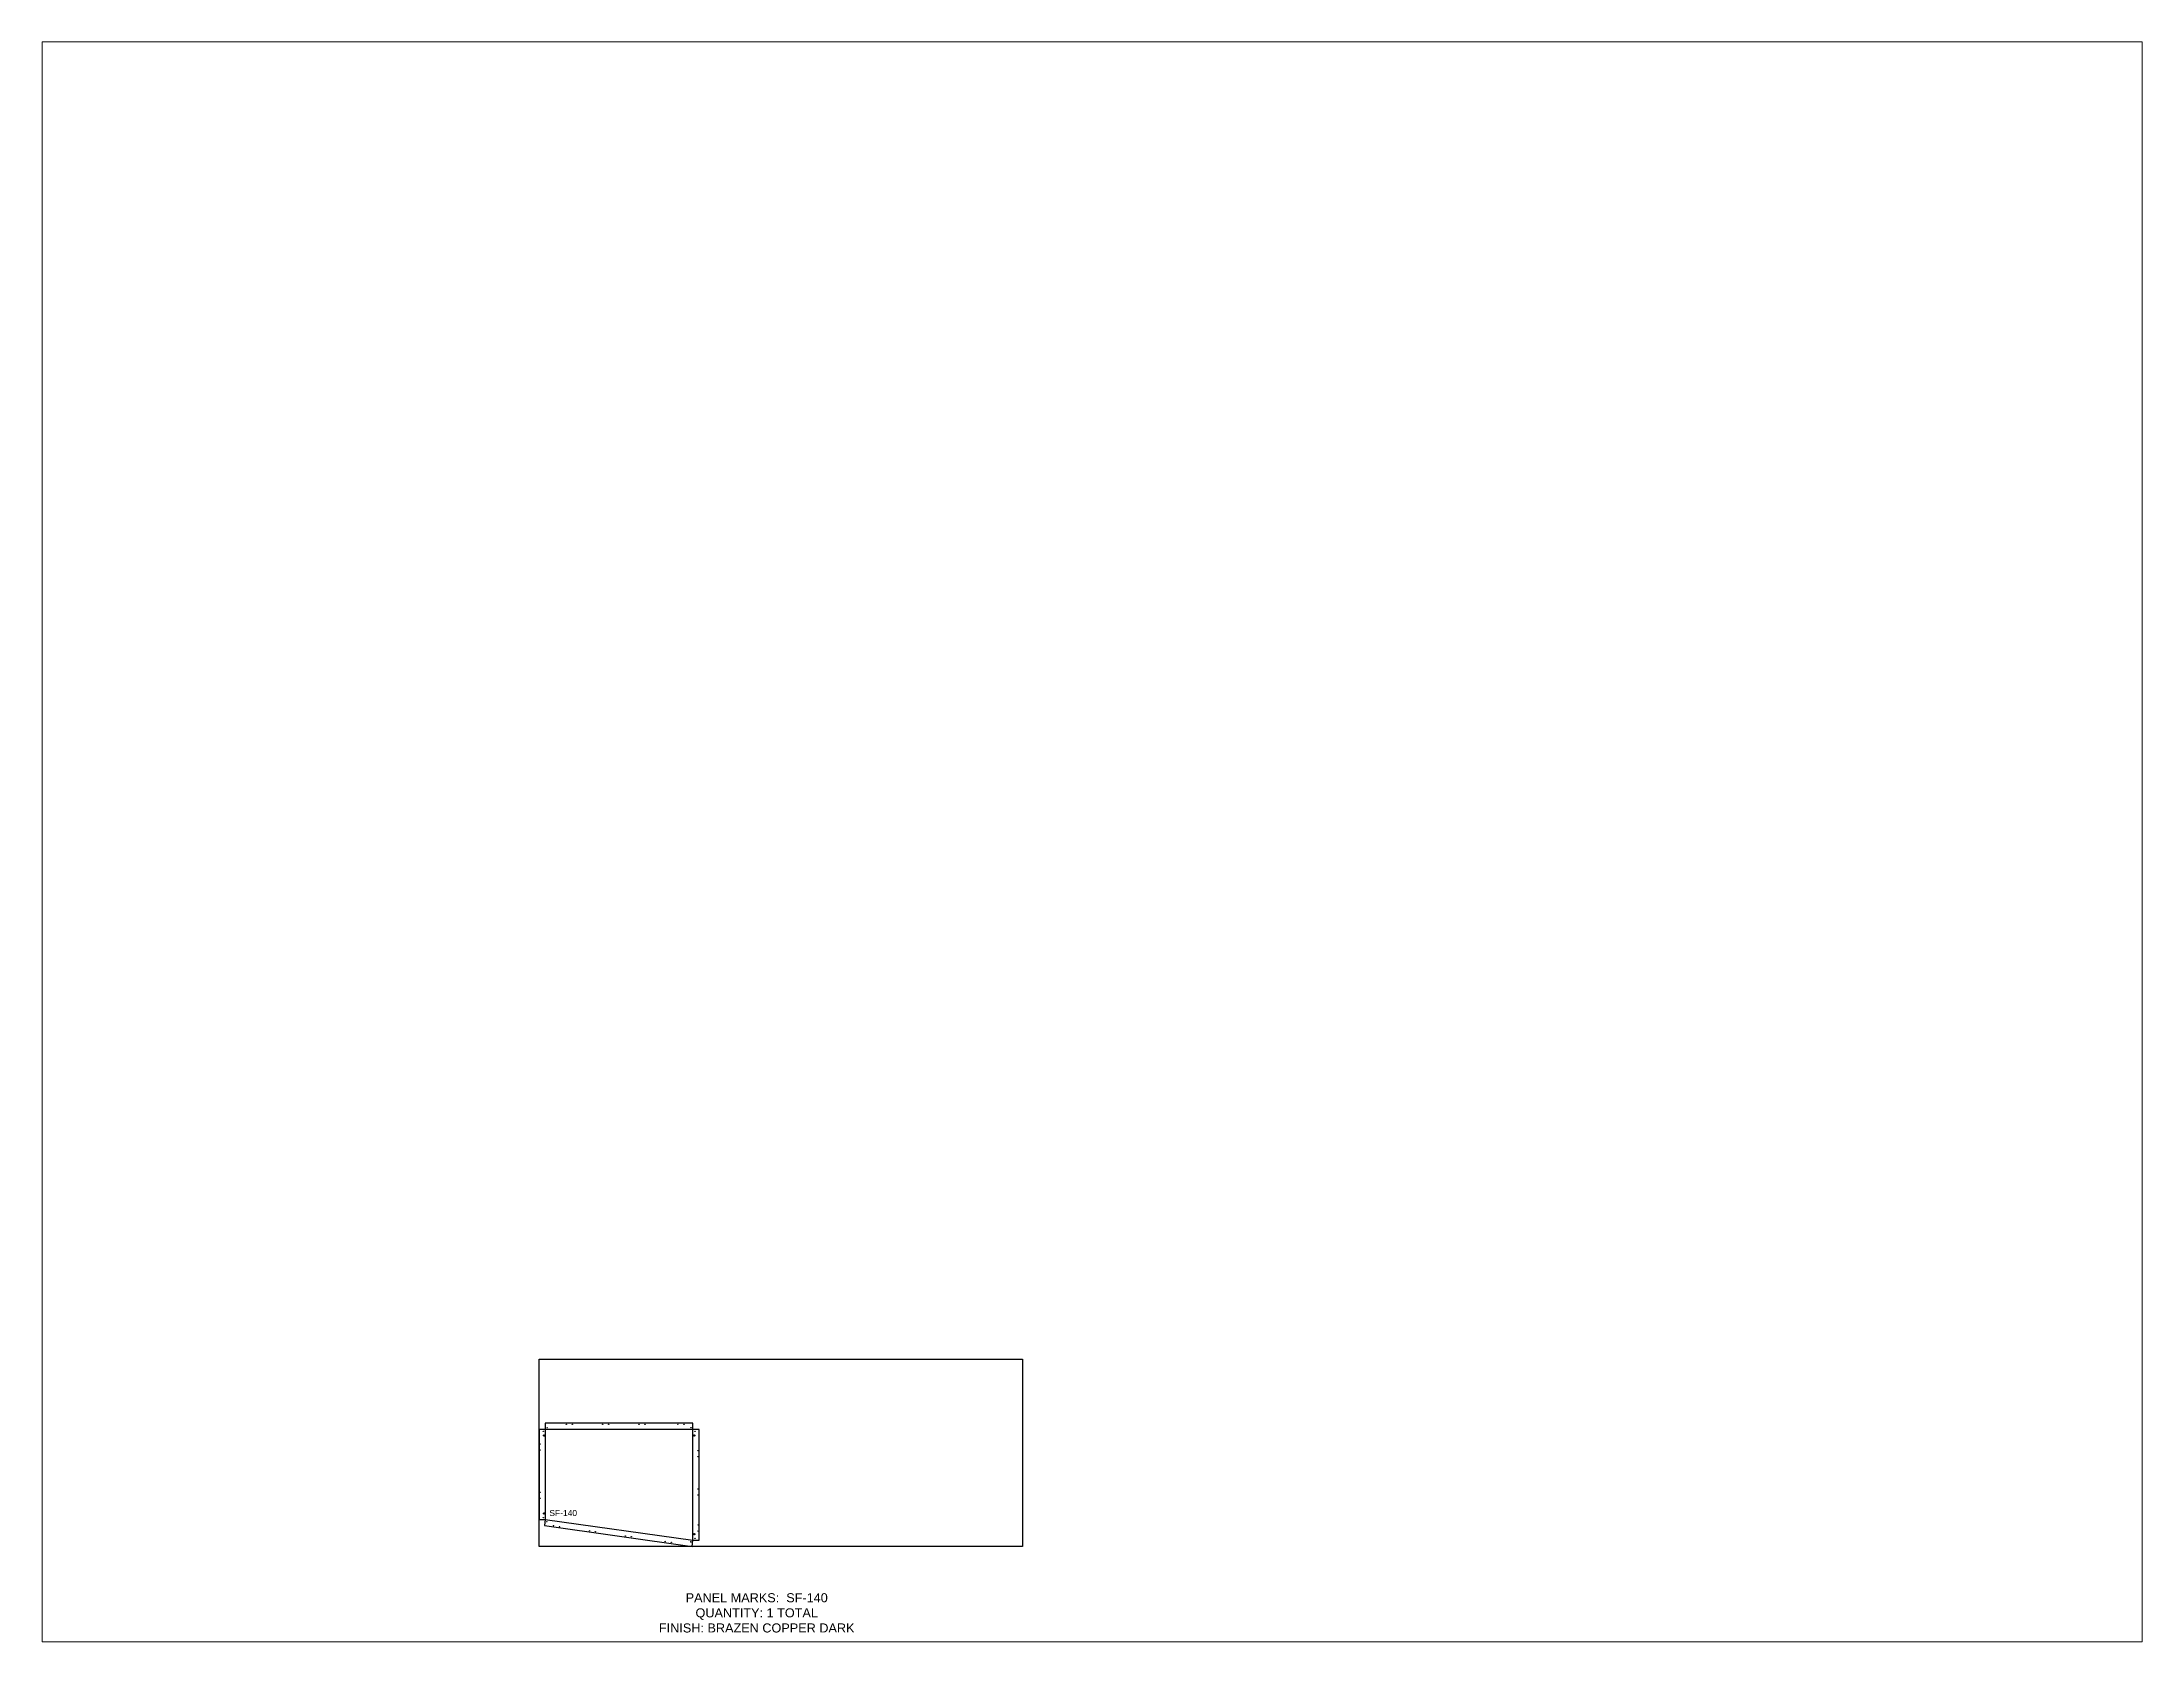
# Paper-space layout 'Layout1' of a CAD drawing. Header units: inches. Extents: x 1.05 to 9.45, y 0.8 to 7.2.
# The model-space entities are those that its viewports show. They can reach past a viewport. Long polylines and large blocks are cut down to what shows.
import ezdxf

# ---------------------------------------------------------------- set-up
doc = ezdxf.new("R2010")
doc.units = ezdxf.units.IN
doc.header["$MEASUREMENT"] = 0
doc.linetypes.add('HIDDEN', pattern=[0.375, 0.25, -0.125])
doc.linetypes.add('PHANTOM', pattern=[2.5, 1.25, -0.25, 0.25, -0.25, 0.25, -0.25])
for name, color, linetype in [('CUT', 7, 'Continuous'), ('DIMS', 1, 'Continuous'), ('HOLES', 6, 'Continuous'), ('ROUT', 1, 'HIDDEN'), ('SHEET', 5, 'PHANTOM'), ('TEXT', 2, 'PHANTOM'), ('V135', 4, 'HIDDEN'), ('WEEPS', 3, 'HIDDEN')]:
    doc.layers.add(name, color=color, linetype=linetype)
doc.styles.get("Standard").update_dxf_attribs({"font": 'arial.ttf'})

msp = doc.modelspace()

# ---------------------------------------------------------------- linework, layer by layer
at = {"layer": 'CUT', "ltscale": 0.25}
msp.add_lwpolyline([(0, 8.91), (2.06, 8.91), (1.78, 6.87), (50.66, 0), (50.95, 2.04), (53.01, 2.04), (53.01, 38.7), (50.95, 38.7), (50.95, 40.76), (2.06, 40.76), (2.06, 38.7), (0, 38.7)], close=True, dxfattribs=at)
at = {"layer": 'HOLES', "ltscale": 0.25}
for centre in [(1.44, 38.07), (2.69, 39.32), (9.06, 40.38), (11.06, 40.38), (21.06, 40.38), (23.06, 40.38), (33.06, 40.38), (35.06, 40.38), (45.95, 40.38), (47.95, 40.38), (50.33, 39.32), (51.58, 38.07), (0.38, 33.92), (0.38, 31.92), (52.64, 31.7), (52.64, 29.7), (0.38, 17.92), (0.38, 15.92), (52.64, 19.04), (52.64, 17.04), (1.44, 9.54), (2.59, 8.21), (52.64, 7.04), (4.8, 6.82), (6.78, 6.55), (16.68, 5.15), (18.66, 4.88), (28.56, 3.48), (30.55, 3.21), (41.8, 1.62), (43.79, 1.35), (50.25, 1.51), (51.58, 2.67), (52.64, 5.04)]:
    msp.add_circle(centre, 0.0625, dxfattribs=at)
at = {"layer": 'ROUT', "ltscale": 0.25}
msp.add_line((53.01, 38.7), (0, 38.7), dxfattribs=at)
for points in [[(0, 8.91), (2.06, 8.91), (50.95, 2.04), (50.95, 40.76)], [(2.06, 40.76), (2.06, 8.91), (1.78, 6.87)]]:
    msp.add_lwpolyline(points, dxfattribs=at)
at = {"layer": 'SHEET'}
msp.add_lwpolyline([(0, 62), (160, 62), (160, 0), (0, 0)], close=True, dxfattribs=at)
at = {"layer": 'V135', "ltscale": 0.25}
msp.add_lwpolyline([(50.66, 0), (50.95, 2.04), (53.01, 2.04)], dxfattribs=at)
at = {"layer": 'WEEPS', "ltscale": 0.25}
for centre in [(1.66, 36.7), (51.36, 36.7), (1.66, 10.91), (51.36, 4.04)]:
    msp.add_circle(centre, 0.188, dxfattribs=at)

# ---------------------------------------------------------------- texts
at = {"layer": 'DIMS', "ltscale": 0.25, "insert": (8.01, 12.04), "char_height": 2, "attachment_point": 2}
msp.add_mtext_dynamic_manual_height_columns('SF-140', width=3.0859, gutter_width=10, heights=[2.07], dxfattribs=at)
at = {"layer": 'TEXT', "insert": (72.05, -22.01), "char_height": 3, "attachment_point": 5}
msp.add_mtext_dynamic_manual_height_columns('\\pxt44;PANEL MARKS:  SF-140\\P\\ptz;QUANTITY: 1 TOTAL\\PFINISH: BRAZEN COPPER DARK', width=199.7409, gutter_width=1, heights=[0], dxfattribs=at)

psp = doc.layouts.get("Layout1")

# ---------------------------------------------------------------- viewports
at = {"layer": 'CUT'}
psp.add_viewport(center=(5.25, 4), size=(8.4, 6.4), view_center_point=(183.0157, 233.1318), view_height=529.538938, dxfattribs=at)

doc.saveas('drawing.dxf')
